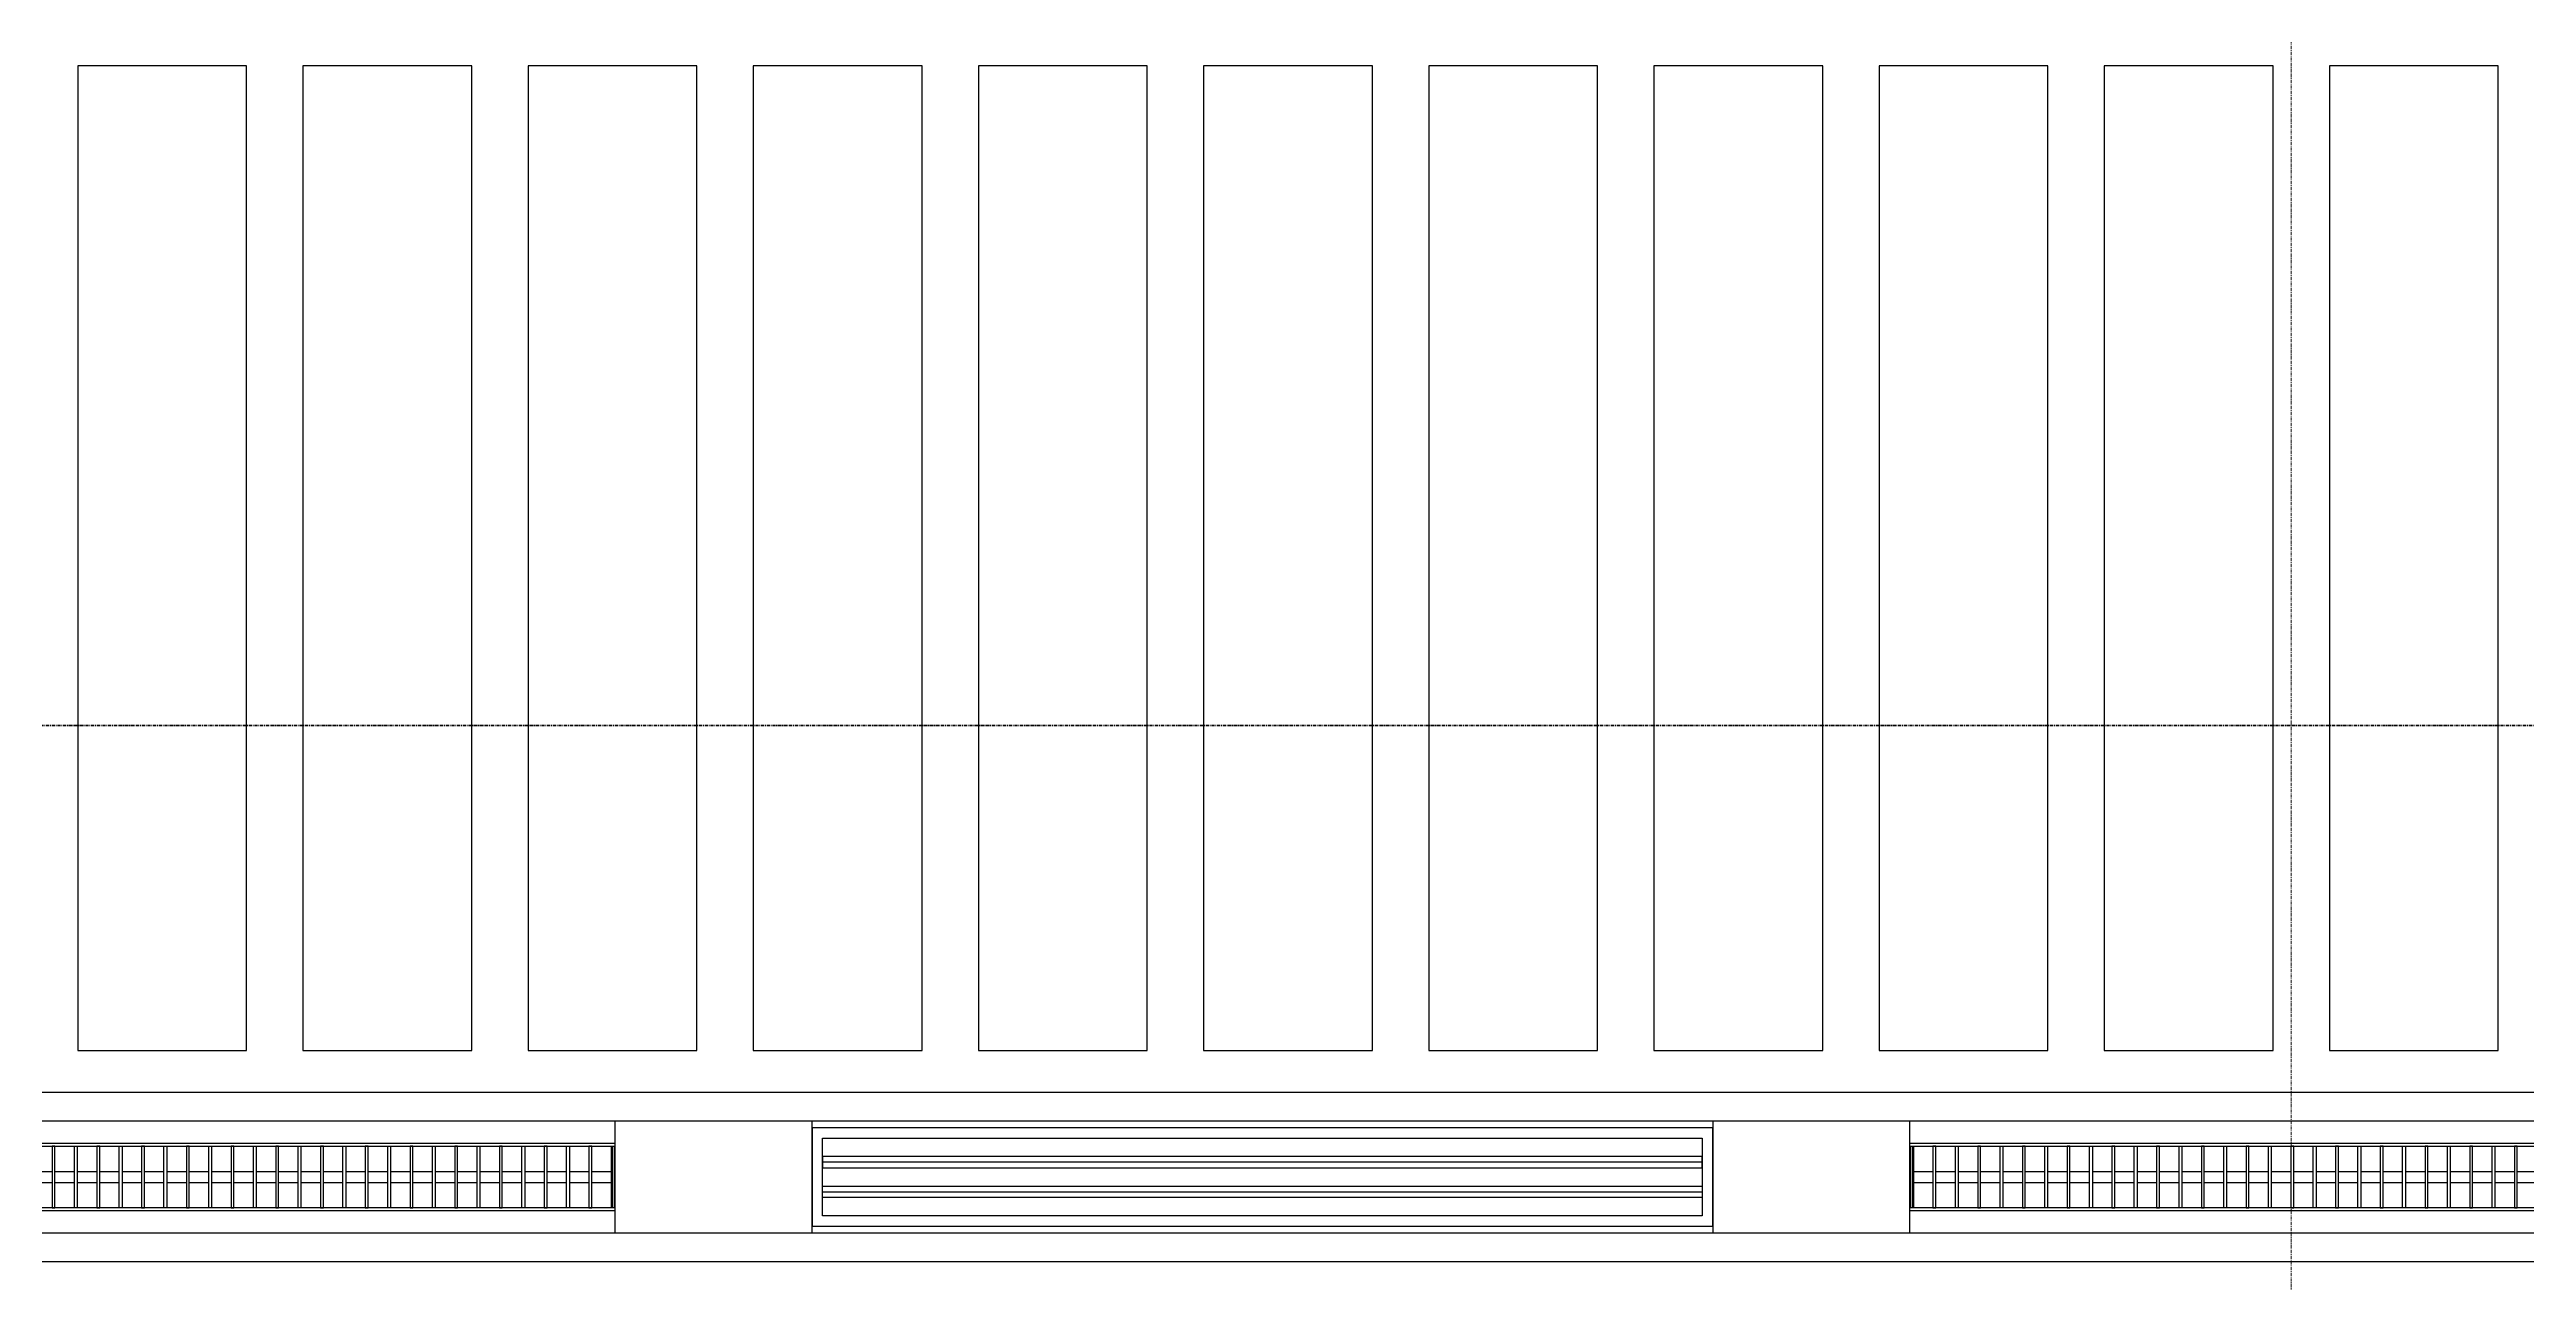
# Model space of a CAD drawing. Header units: millimetres. Extents: x -920231 to -841213, y -17301 to 22361.
# Drawn here: x -874064 to -869664, y -2578 to -387 of the extents above; entities that cross this region are included whole.
import ezdxf
from ezdxf.enums import TextEntityAlignment as Align
from ezdxf.xclip import XClip

# ---------------------------------------------------------------- set-up
doc = ezdxf.new("R2010")
doc.units = ezdxf.units.MM
doc.header["$XCLIPFRAME"] = 0
doc.linetypes.add('DPA_Grid _ Level 100', pattern=[10, 5.5, -1.6, 1.3, -1.6])
for name, color, linetype in [('000 - WIPEOUT', 250, 'Continuous'), ('001 - ASCESSORIES', 251, 'Continuous'), ('A04_TUBE SERIES', 2, 'Continuous'), ('A11_ALU.SOLID SHEET', 2, 'Continuous')]:
    doc.layers.add(name, color=color, linetype=linetype)
for name, color, linetype, lineweight in [('008 - LIGHTING', 1, 'Continuous', 9), ('G-ANNO-SECL', 3, 'Continuous', 9), ('S-GRID', 251, 'Continuous', 9)]:
    doc.layers.add(name, color=color, linetype=linetype, lineweight=lineweight)

# ---------------------------------------------------------------- blocks, each defined once
blk = doc.blocks.new('*U2141')
at = {"layer": 'S-GRID', "linetype": 'DPA_Grid _ Level 100'}
blk.add_line((0, -20855.1), (0, 16910.1), dxfattribs=at)
blk = doc.blocks.new('*U1368')
blk.add_wipeout([(-25, 0), (25, 0), (25, 24947.7), (-25, 24997.7)]).dxf.layer = '000 - WIPEOUT'
at = {"layer": 'A04_TUBE SERIES', "color": 0}
blk.add_lwpolyline([(-25, 0), (25, 0), (25, 24947.7), (-25, 24997.7)], close=True, dxfattribs=at)
at = {"layer": 'Defpoints', "color": 250, "flags": 1}
blk.add_attdef('EXTR.OVL-LENGTH_', (-33.1, -9), '', height=5, dxfattribs=at)
blk = doc.blocks.new('*U1369')
blk.add_wipeout([(-25, 0), (25, 0), (25, 25197.7), (-25, 25247.7)]).dxf.layer = '000 - WIPEOUT'
at = {"layer": 'A04_TUBE SERIES', "color": 0}
blk.add_lwpolyline([(-25, 0), (25, 0), (25, 25197.7), (-25, 25247.7)], close=True, dxfattribs=at)
at = {"layer": 'Defpoints', "color": 250, "flags": 1}
blk.add_attdef('EXTR.OVL-LENGTH_', (-33.1, -9), '', height=5, dxfattribs=at)
blk = doc.blocks.new('*U1351')
at = {"color": 1}
blk.add_wipeout([(600, -60), (-600, -60), (-600, 60), (600, 60)], dxfattribs=at).dxf.layer = '000 - WIPEOUT'
at = {"layer": '001 - ASCESSORIES', "color": 0}
blk.add_lwpolyline([(600, -60), (-600, -60), (-600, 60), (600, 60)], close=True, dxfattribs=at)
at = {"layer": '001 - ASCESSORIES'}
for points in [[(-593.5, -55), (-598.5, -55), (-598.5, 55), (-593.5, 55)], [(595, -55), (-595, -55), (-595, 55), (595, 55)], [(-558.8, -55), (-553.8, -55), (-553.8, 55), (-558.8, 55)], [(-514, -55), (-519, -55), (-519, 55), (-514, 55)], [(-479.3, -55), (-474.3, -55), (-474.3, 55), (-479.3, 55)], [(-434.6, -55), (-439.6, -55), (-439.6, 55), (-434.6, 55)], [(-399.8, -55), (-394.8, -55), (-394.8, 55), (-399.8, 55)], [(-355.1, -55), (-360.1, -55), (-360.1, 55), (-355.1, 55)], [(-320.4, -55), (-315.4, -55), (-315.4, 55), (-320.4, 55)], [(-275.6, -55), (-280.6, -55), (-280.6, 55), (-275.6, 55)], [(-240.9, -55), (-235.9, -55), (-235.9, 55), (-240.9, 55)], [(-196.2, -55), (-201.2, -55), (-201.2, 55), (-196.2, 55)], [(-161.4, -55), (-156.4, -55), (-156.4, 55), (-161.4, 55)], [(-116.7, -55), (-121.7, -55), (-121.7, 55), (-116.7, 55)], [(-82, -55), (-77, -55), (-77, 55), (-82, 55)], [(-37.2, -55), (-42.2, -55), (-42.2, 55), (-37.2, 55)], [(-2.5, -55), (2.5, -55), (2.5, 55), (-2.5, 55)], [(42.2, -55), (37.2, -55), (37.2, 55), (42.2, 55)], [(77, -55), (82, -55), (82, 55), (77, 55)], [(121.7, -55), (116.7, -55), (116.7, 55), (121.7, 55)], [(156.4, -55), (161.4, -55), (161.4, 55), (156.4, 55)], [(201.2, -55), (196.2, -55), (196.2, 55), (201.2, 55)], [(235.9, -55), (240.9, -55), (240.9, 55), (235.9, 55)], [(280.6, -55), (275.6, -55), (275.6, 55), (280.6, 55)], [(315.4, -55), (320.4, -55), (320.4, 55), (315.4, 55)], [(360.1, -55), (355.1, -55), (355.1, 55), (360.1, 55)], [(394.8, -55), (399.8, -55), (399.8, 55), (394.8, 55)], [(439.6, -55), (434.6, -55), (434.6, 55), (439.6, 55)], [(474.3, -55), (479.3, -55), (479.3, 55), (474.3, 55)], [(519, -55), (514, -55), (514, 55), (519, 55)], [(553.8, -55), (558.8, -55), (558.8, 55), (553.8, 55)], [(598.5, -55), (593.5, -55), (593.5, 55), (598.5, 55)]]:
    blk.add_lwpolyline(points, close=True, dxfattribs=at)
for points in [[(-593.5, 10), (-558.8, 10)], [(-553.8, 10), (-519, 10)], [(-514, 10), (-479.3, 10)], [(-474.3, 10), (-439.6, 10)], [(-434.6, 10), (-399.8, 10)], [(-394.8, 10), (-360.1, 10)], [(-355.1, 10), (-320.4, 10)], [(-315.4, 10), (-280.6, 10)], [(-275.6, 10), (-240.9, 10)], [(-235.9, 10), (-201.2, 10)], [(-196.2, 10), (-161.4, 10)], [(-156.4, 10), (-121.7, 10)], [(-116.7, 10), (-82, 10)], [(-77, 10), (-42.2, 10)], [(-37.2, 10), (-2.5, 10)], [(2.5, 10), (37.2, 10)], [(42.2, 10), (77, 10)], [(82, 10), (116.7, 10)], [(121.7, 10), (156.4, 10)], [(161.4, 10), (196.2, 10)], [(201.2, 10), (235.9, 10)], [(240.9, 10), (275.6, 10)], [(280.6, 10), (315.4, 10)], [(320.4, 10), (355.1, 10)], [(360.1, 10), (394.8, 10)], [(399.8, 10), (434.6, 10)], [(439.6, 10), (474.3, 10)], [(479.3, 10), (514, 10)], [(519, 10), (553.8, 10)], [(558.8, 10), (593.5, 10)], [(-593.5, -10), (-558.8, -10)], [(-553.8, -10), (-519, -10)], [(-514, -10), (-479.3, -10)], [(-474.3, -10), (-439.6, -10)], [(-434.6, -10), (-399.8, -10)], [(-394.8, -10), (-360.1, -10)], [(-355.1, -10), (-320.4, -10)], [(-315.4, -10), (-280.6, -10)], [(-275.6, -10), (-240.9, -10)], [(-235.9, -10), (-201.2, -10)], [(-196.2, -10), (-161.4, -10)], [(-156.4, -10), (-121.7, -10)], [(-116.7, -10), (-82, -10)], [(-77, -10), (-42.2, -10)], [(-37.2, -10), (-2.5, -10)], [(2.5, -10), (37.2, -10)], [(42.2, -10), (77, -10)], [(82, -10), (116.7, -10)], [(121.7, -10), (156.4, -10)], [(161.4, -10), (196.2, -10)], [(201.2, -10), (235.9, -10)], [(240.9, -10), (275.6, -10)], [(280.6, -10), (315.4, -10)], [(320.4, -10), (355.1, -10)], [(360.1, -10), (394.8, -10)], [(399.8, -10), (434.6, -10)], [(439.6, -10), (474.3, -10)], [(479.3, -10), (514, -10)], [(519, -10), (553.8, -10)], [(558.8, -10), (593.5, -10)]]:
    blk.add_lwpolyline(points, dxfattribs=at)
blk = doc.blocks.new('*U1348')
at = {"layer": '001 - ASCESSORIES', "color": 0, "linetype": 'ByBlock'}
blk.add_lwpolyline([(800, 87.5), (-800, 87.5), (-800, -87.5), (800, -87.5)], close=True, dxfattribs=at)
at = {"layer": '001 - ASCESSORIES', "linetype": 'ByBlock'}
for points in [[(-781.5, 69), (781.5, 69), (781.5, -69), (-781.5, -69)], [(781.5, 36.3), (-781.5, 36.3), (-781.5, 16.3), (781.5, 16.3)], [(-781.5, -16.3), (781.5, -16.3), (781.5, -36.3), (-781.5, -36.3)]]:
    blk.add_lwpolyline(points, close=True, dxfattribs=at)
for points in [[(781.5, 26.3), (-781.5, 26.3)], [(-781.5, -26.3), (781.5, -26.3)]]:
    blk.add_lwpolyline(points, dxfattribs=at)
blk = doc.blocks.new('*U1408')
blk.add_point((0, 0))
at = {"layer": 'Defpoints', "color": 250}
blk.add_text('AL.SHEET-HAT-TYPE-C', height=7, rotation=270, dxfattribs=at).set_placement((15, 0), align=Align.BOTTOM_CENTER)
blk.add_wipeout([(0, -100), (350, -100), (350, 100), (0, 100)]).dxf.layer = '000 - WIPEOUT'
at = {"layer": 'A11_ALU.SOLID SHEET', "color": 0}
blk.add_lwpolyline([(0, -100), (350, -100), (350, 100), (0, 100)], close=True, dxfattribs=at)
blk = doc.blocks.new('*U1480')
at = {"color": 3}
for points in [[(-875, 11550), (875, 11550), (875, 11250), (-875, 11250)], [(-875, 11150), (875, 11150), (875, 10850), (-875, 10850)], [(-875, 10750), (875, 10750), (875, 10450), (-875, 10450)], [(-875, 10350), (875, 10350), (875, 10050), (-875, 10050)], [(-875, 9950), (875, 9950), (875, 9650), (-875, 9650)], [(-875, 9550), (875, 9550), (875, 9250), (-875, 9250)], [(-875, 9150), (875, 9150), (875, 8850), (-875, 8850)], [(-875, 8750), (875, 8750), (875, 8450), (-875, 8450)], [(-875, 8350), (875, 8350), (875, 8050), (-875, 8050)], [(-875, 7950), (875, 7950), (875, 7650), (-875, 7650)], [(-875, 7550), (875, 7550), (875, 7250), (-875, 7250)]]:
    blk.add_wipeout(points, dxfattribs=at).dxf.layer = '000 - WIPEOUT'
at = {"layer": 'A11_ALU.SOLID SHEET', "color": 0, "linetype": 'ByBlock'}
for points in [[(-875, 11250), (875, 11250), (875, 11550), (-875, 11550)], [(-875, 10850), (875, 10850), (875, 11150), (-875, 11150)], [(-875, 10450), (875, 10450), (875, 10750), (-875, 10750)], [(-875, 10050), (875, 10050), (875, 10350), (-875, 10350)], [(-875, 9650), (875, 9650), (875, 9950), (-875, 9950)], [(-875, 9250), (875, 9250), (875, 9550), (-875, 9550)], [(-875, 8850), (875, 8850), (875, 9150), (-875, 9150)], [(-875, 8450), (875, 8450), (875, 8750), (-875, 8750)], [(-875, 8050), (875, 8050), (875, 8350), (-875, 8350)], [(-875, 7650), (875, 7650), (875, 7950), (-875, 7950)], [(-875, 7250), (875, 7250), (875, 7550), (-875, 7550)]]:
    blk.add_lwpolyline(points, close=True, dxfattribs=at)
blk = doc.blocks.new('*U1512')
at = {"layer": 'A11_ALU.SOLID SHEET', "linetype": 'ByBlock', "rotation": 90}
blk.add_blockref('*U1480', (-117782, -4869.5), dxfattribs=at)
at = {"layer": 'A11_ALU.SOLID SHEET', "color": 1}
for p in [(-128377.5, -5969.5), (-126427.5, -5969.5)]:
    blk.add_blockref('*U1408', p, dxfattribs=at)
at = {"layer": '008 - LIGHTING'}
for name, p in [('*U1348', (-127227.5, -5969.5)), ('*U1351', (-128977.5, -5969.5)), ('*U1351', (-125477.5, -5969.5))]:
    blk.add_blockref(name, p, dxfattribs=at)
at = {"layer": 'A04_TUBE SERIES', "linetype": 'ByBlock'}
for name, p, rotation in [('*U1368', (-106232, -5844.5), 90.00000000000001), ('*U1369', (-106232, -6094.5), 90)]:
    blk.add_blockref(name, p, dxfattribs=dict(at, rotation=rotation))

msp = doc.modelspace()

# ---------------------------------------------------------------- block references
ref = msp.add_blockref('*U1512', (-744682.4, 3579))
XClip(ref).set_block_clipping_path([(-170955.001718735, -20880.0077451951), (-101425.4223389953, 14393.0014498747)])

# ---------------------------------------------------------------- next in the draw order: linework, layer by layer
at = {"layer": 'G-ANNO-SECL', "linetype": 'DPA_Grid _ Level 100', "lineweight": 50}
msp.add_line((-918400.4, -1588.3), (-846031.7, -1588.3), dxfattribs=at)

# ---------------------------------------------------------------- next in the draw order: block references
msp.add_blockref('*U2141', (-870082.4, 3579))

doc.saveas('drawing.dxf')
